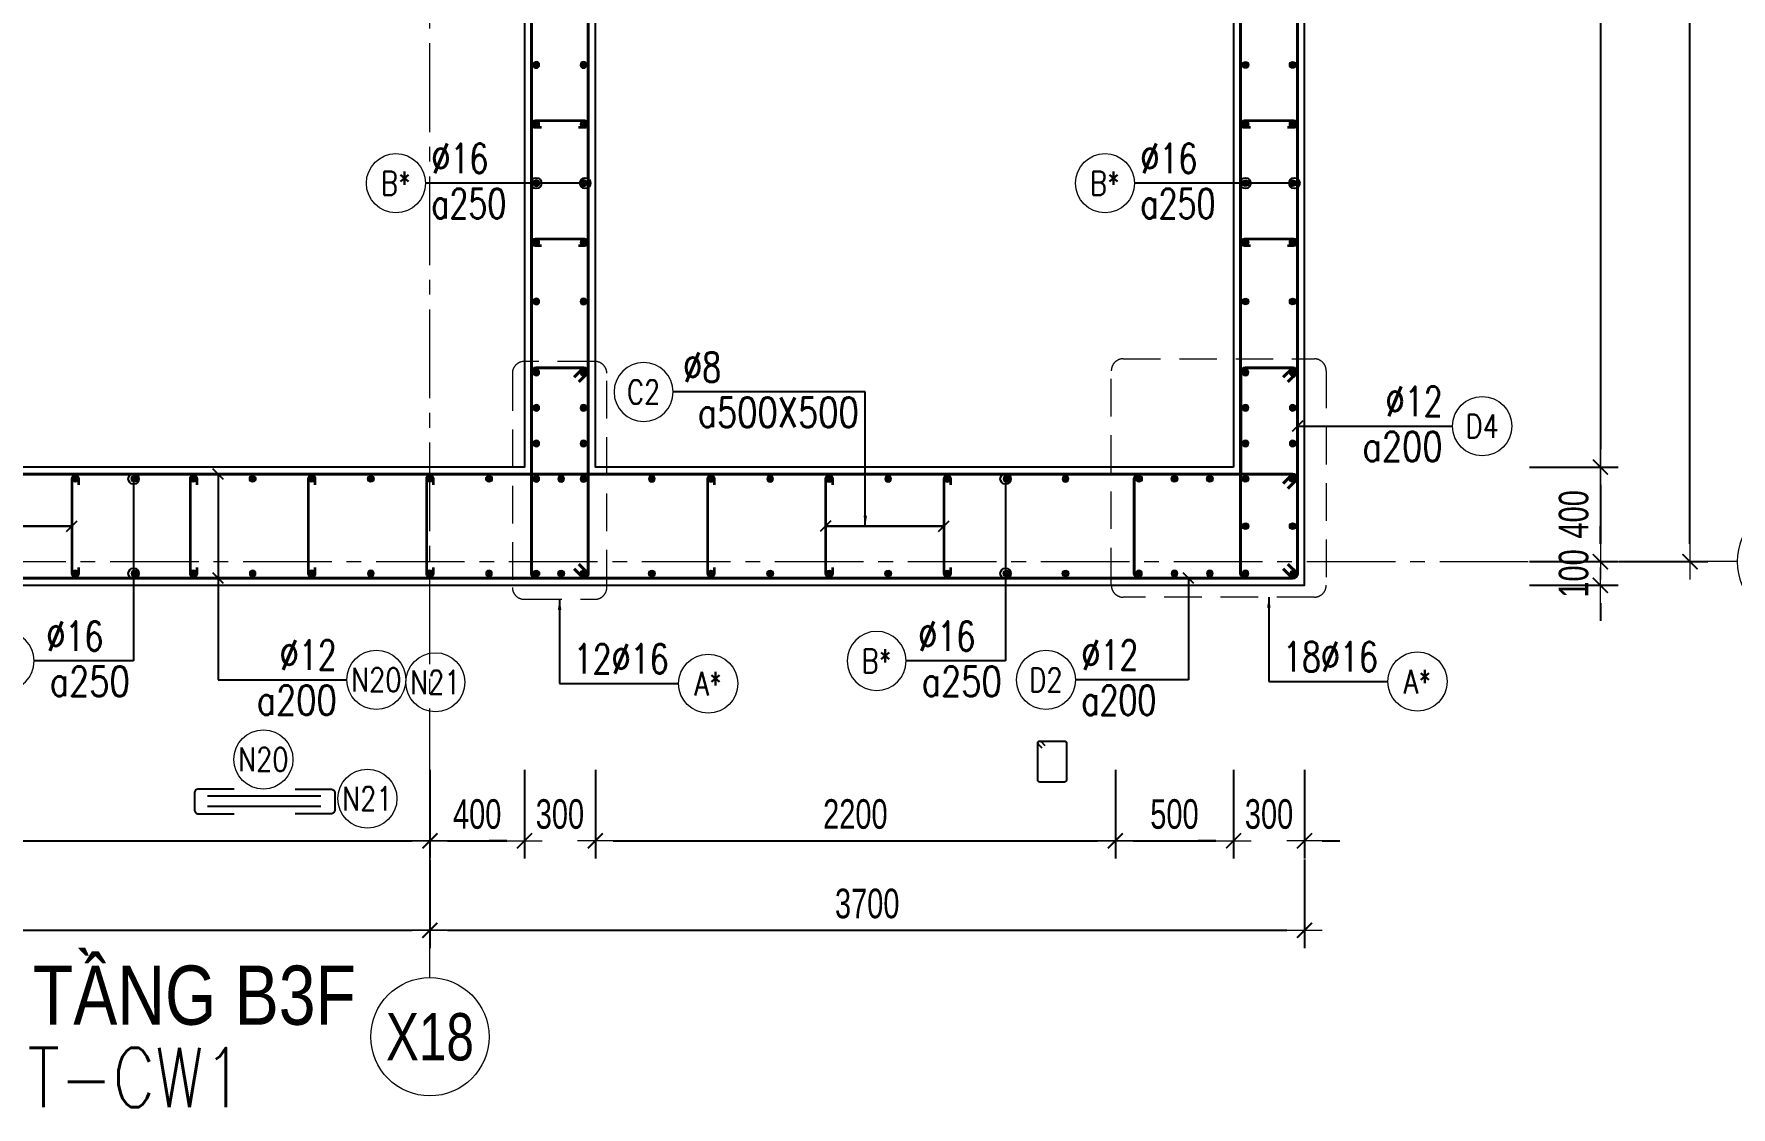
# Model space of a CAD drawing. Header units: millimetres. Extents: x 931337 to 1117500, y 19732 to 157199.
# Drawn here: x 954974 to 962154, y 74337 to 78873 of the extents above; entities that cross this region are included whole.
import ezdxf
from ezdxf.enums import TextEntityAlignment as Align

# ---------------------------------------------------------------- set-up
doc = ezdxf.new("R2010")
doc.units = ezdxf.units.MM
doc.header["$MEASUREMENT"] = 0
for name, pattern in [('HIDDEN', [9.525, 6.35, -3.175]), ('HIDDEN2', [4.7625, 3.175, -1.5875]), ('HT_Dim Grid$0$CENTER2', [1.125, 0.75, -0.125, 0.125, -0.125]), ('HT_Grid$0$CENTER2', [1.125, 0.75, -0.125, 0.125, -0.125])]:
    doc.linetypes.add(name, pattern=pattern)
doc.layers.get('0').update_dxf_attribs({"lineweight": 20})
doc.layers.get('Defpoints').update_dxf_attribs({"color": 151, "lineweight": 9})
doc.layers.add('Hidden', color=9, linetype='HIDDEN')
doc.layers.add('Ligature', color=1, linetype='Continuous')
for name, color, linetype, lineweight in [('HT_Core wall _B3F-B1F$0$NDC_S_WALL', 6, 'Continuous', 25), ('HT_Dim Grid$0$NDC_S_AXIS', 5, 'HT_Dim Grid$0$CENTER2', 13), ('HT_Dim Grid$0$NDC_S_SYMBOL', 1, 'Continuous', 15), ('HT_Dim Grid$0$NDC_S_TEXT SYMBOL', 7, 'Continuous', 20), ('HT_Grid$0$NDC_S_AXIS', 5, 'HT_Grid$0$CENTER2', 13), ('KC-LEADER', 153, 'Continuous', 18), ('KC-THEP', 6, 'Continuous', 40), ('NDC_S_ANNO', 7, 'Continuous', 20), ('NDC_S_DIM', 1, 'Continuous', 15), ('NDC_S_ENG TITLE', 3, 'Continuous', 20), ('NDC_S_HIDDEN', 8, 'HIDDEN2', 13), ('NDC_S_LEADER', 1, 'Continuous', 15), ('NDC_S_REBAR', 4, 'Continuous', 35), ('NDC_S_STIRRUP', 4, 'Continuous', 40), ('NDC_S_TEXT SYMBOL', 7, 'Continuous', 20), ('NDC_S_VN TEXT', 7, 'Continuous', 20), ('NDC_S_VN TITLE', 6, 'Continuous', 35)]:
    doc.layers.add(name, color=color, linetype=linetype, lineweight=lineweight)
doc.styles.add('HT_Dim Grid$0$NDC_ANNO', font='', dxfattribs={"width": 0.8})
doc.styles.add('NDC_ANNO', font='', dxfattribs={"width": 0.8})
doc.styles.add('NDC_DIM', font='', dxfattribs={"width": 0.75})
doc.styles.add('NDC_EN TXT', font='romans.shx', dxfattribs={"width": 0.8})
doc.styles.add('NDC_VIE TXT', font='arial.ttf', dxfattribs={"width": 0.8})
doc.styles.get('HT_Dim Grid$0$NDC_ANNO').set_extended_font_data('Dotum')
doc.styles.get('NDC_ANNO').set_extended_font_data('Dotum')
doc.styles.get('NDC_DIM').set_extended_font_data('Dotum')
doc.dimstyles.new('NDC_dim_30', dxfattribs={"dimscale": 30, "dimtxt": 2.5, "dimasz": 1.5, "dimexe": 1.5, "dimexo": 2.5, "dimgap": 1, "dimtad": 1, "dimdec": 0, "dimzin": 0, "dimdsep": 46, "dimtxsty": 'NDC_DIM', "dimblk": 'DIMMARK', "dimcen": 0.09, "dimdle": 1.2, "dimclrd": 1, "dimclre": 1, "dimclrt": 3, "dimadec": 0, "dimazin": 0, "dimtfac": 1, "dimtdec": 0, "dimtix": 1, "dimtofl": 0, "dimtmove": 0, "dimatfit": 3, "dimfxl": 6, "dimfxlon": 1, "dimtolj": 1, "dimtzin": 0, "dimarcsym": 0})
doc.dimstyles.new('NDC_dim_50', dxfattribs={"dimscale": 50, "dimtxt": 2.5, "dimasz": 1.5, "dimexe": 1.5, "dimexo": 2.5, "dimgap": 1, "dimtad": 1, "dimdec": 0, "dimzin": 0, "dimdsep": 46, "dimtxsty": 'NDC_DIM', "dimblk": 'DIMMARK', "dimcen": 0.09, "dimdle": 1.2, "dimclrd": 1, "dimclre": 1, "dimclrt": 3, "dimadec": 0, "dimazin": 0, "dimtfac": 1, "dimtdec": 0, "dimtix": 1, "dimtofl": 0, "dimtmove": 0, "dimatfit": 3, "dimfxl": 6, "dimfxlon": 1, "dimtolj": 1, "dimtzin": 0, "dimarcsym": 0})

# ---------------------------------------------------------------- blocks, each defined once
blk = doc.blocks.new('THEP')
at = {"layer": 'KC-LEADER', "color": 6}
blk.add_circle((0, 0), 14, dxfattribs=at)
at = {"layer": 'KC-THEP'}
for p, q in [((-14, 0), (14, 0)), ((9.9, 9.9), (-9.9, -9.9)), ((-9.9, 9.9), (9.9, -9.9)), ((0, 14), (0, -14))]:
    blk.add_line(p, q, dxfattribs=at)
blk = doc.blocks.new('DIMMARK')
at = {"layer": 'NDC_S_DIM', "color": 1}
blk.add_line((-1.5, 0), (1, 0), dxfattribs=at)
at = {"layer": 'NDC_S_DIM', "color": 2, "const_width": 0.1}
blk.add_lwpolyline([(-0.424, -0.424), (0.424, 0.424)], dxfattribs=at)
blk = doc.blocks.new('*U11')
blk.add_circle((-2.5, 0), 2.5)
at = {"layer": 'NDC_S_VN TEXT', "color": 3, "style": 'NDC_EN TXT', "width": 0.75}
for tag, p in [('DK1', (0.5, 0.85)), ('KC1', (0.5, -2.97))]:
    blk.add_attdef(tag, p, '', height=2.5, dxfattribs=at)
at = {"layer": 'NDC_S_VN TEXT', "color": 7, "style": 'NDC_EN TXT', "width": 0.8}
blk.add_attdef('SH2', text='', height=2, dxfattribs=at).set_placement((-2.5, 0), align=Align.MIDDLE)
blk = doc.blocks.new('*U10')
blk.add_circle((2.5, 0), 2.5)
at = {"layer": 'NDC_S_VN TEXT', "color": 3, "style": 'NDC_EN TXT'}
for tag, width, p in [('DK2', 0.75, (-0.85, 0.85)), ('KC2', 0.8, (-0.85, -2.97))]:
    blk.add_attdef(tag, text='', height=2.5, dxfattribs=dict(at, width=width)).set_placement(p, align=Align.RIGHT)
at = {"layer": 'NDC_S_VN TEXT', "color": 7, "style": 'NDC_EN TXT', "width": 0.8}
blk.add_attdef('SH3', text='', height=2, dxfattribs=at).set_placement((2.5, 0), align=Align.MIDDLE)
blk = doc.blocks.new('*U9')
blk.add_circle((2.5, 0), 2.5)
at = {"layer": 'NDC_S_VN TEXT', "color": 3, "style": 'NDC_EN TXT', "width": 0.75}
blk.add_attdef('DK2', text='', height=2.5, dxfattribs=at).set_placement((-0.85, 0.85), align=Align.RIGHT)
at = {"layer": 'NDC_S_VN TEXT', "color": 7, "style": 'NDC_EN TXT', "width": 0.8}
blk.add_attdef('SH3', text='', height=2, dxfattribs=at).set_placement((2.5, 0), align=Align.MIDDLE)
blk = doc.blocks.new('A$C7BC65A55')
at = {"layer": 'Ligature'}
for p, q in [((-15.2, 372, 0), (-15.2, 38.5, 0)), ((15.2, 372, 0), (15.2, 38.5, 0))]:
    blk.add_line(p, q, dxfattribs=at)
for points in [[(-36.2, 296.5), (-36.2, 400.9, -0.414214), (-24, 413.1), (24, 413.1, -0.414214), (36.2, 400.9), (36.2, 296.5)], [(-36.2, 116.5), (-36.2, 12.2, 0.414214), (-24, 0), (24, 0, 0.414214), (36.2, 12.2), (36.2, 116.5)]]:
    blk.add_lwpolyline(points, format="xyb", dxfattribs=at)
blk = doc.blocks.new('*D649')
at = {"layer": 'Defpoints', "color": 0, "transparency": 16777216}
for p in [(956649.2, 77124), (952799.2, 76624), (956649.2, 75462)]:
    blk.add_point(p, dxfattribs=at)
at = {"layer": 'NDC_S_DIM', "color": 1, "lineweight": -2, "transparency": 16777216}
for p, q in [((952799.2, 75762), (952799.2, 75387)), ((956649.2, 75762), (956649.2, 75387)), ((952874.2, 75462), (956574.2, 75462))]:
    blk.add_line(p, q, dxfattribs=at)
at = {"layer": 'NDC_S_DIM', "color": 1, "lineweight": -2, "transparency": 16777216, "xscale": 75, "yscale": 75, "zscale": 75, "rotation": 180}
blk.add_blockref('DIMMARK', (952799.2, 75462), dxfattribs=at)
at = {"layer": 'NDC_S_DIM', "color": 1, "lineweight": -2, "transparency": 16777216, "xscale": 75, "yscale": 75, "zscale": 75}
blk.add_blockref('DIMMARK', (956649.2, 75462), dxfattribs=at)
at = {"layer": 'NDC_S_DIM', "color": 3, "transparency": 16777216, "insert": (954724.2, 75574.6), "char_height": 125, "attachment_point": 5, "style": 'NDC_DIM'}
blk.add_mtext('\\A1;3850', dxfattribs=at)
blk = doc.blocks.new('*D650')
at = {"layer": 'Defpoints', "color": 0, "transparency": 16777216}
for p in [(957049.2, 77124), (957349.2, 77124), (957349.2, 75462)]:
    blk.add_point(p, dxfattribs=at)
at = {"layer": 'NDC_S_DIM', "color": 1, "lineweight": -2, "transparency": 16777216}
for p, q in [((957049.2, 75762), (957049.2, 75387)), ((957349.2, 75762), (957349.2, 75387)), ((956974.2, 75462), (956899.2, 75462)), ((957424.2, 75462), (957499.2, 75462))]:
    blk.add_line(p, q, dxfattribs=at)
at = {"layer": 'NDC_S_DIM', "color": 1, "lineweight": -2, "transparency": 16777216, "xscale": 75, "yscale": 75, "zscale": 75}
blk.add_blockref('DIMMARK', (957049.2, 75462), dxfattribs=at)
at = {"layer": 'NDC_S_DIM', "color": 1, "lineweight": -2, "transparency": 16777216, "xscale": 75, "yscale": 75, "zscale": 75, "rotation": 180}
blk.add_blockref('DIMMARK', (957349.2, 75462), dxfattribs=at)
at = {"layer": 'NDC_S_DIM', "color": 3, "transparency": 16777216, "insert": (957199.2, 75574.6), "char_height": 125, "attachment_point": 5, "style": 'NDC_DIM'}
blk.add_mtext('\\A1;300', dxfattribs=at)
blk = doc.blocks.new('*D651')
at = {"layer": 'Defpoints', "color": 0, "transparency": 16777216}
for p in [(957349.2, 77124), (959549, 76746.3), (959549, 75462)]:
    blk.add_point(p, dxfattribs=at)
at = {"layer": 'NDC_S_DIM', "color": 1, "lineweight": -2, "transparency": 16777216}
for p, q in [((957349.2, 75762), (957349.2, 75387)), ((959549, 75762), (959549, 75387)), ((957424.2, 75462), (959474, 75462))]:
    blk.add_line(p, q, dxfattribs=at)
at = {"layer": 'NDC_S_DIM', "color": 1, "lineweight": -2, "transparency": 16777216, "xscale": 75, "yscale": 75, "zscale": 75, "rotation": 180}
blk.add_blockref('DIMMARK', (957349.2, 75462), dxfattribs=at)
at = {"layer": 'NDC_S_DIM', "color": 1, "lineweight": -2, "transparency": 16777216, "xscale": 75, "yscale": 75, "zscale": 75}
blk.add_blockref('DIMMARK', (959549, 75462), dxfattribs=at)
at = {"layer": 'NDC_S_DIM', "color": 3, "transparency": 16777216, "insert": (958449.1, 75574.6), "char_height": 125, "attachment_point": 5, "style": 'NDC_DIM'}
blk.add_mtext('\\A1;2200', dxfattribs=at)
blk = doc.blocks.new('*D652')
at = {"layer": 'Defpoints', "color": 0, "transparency": 16777216}
for p in [(960049.2, 77124), (959549, 76746.3), (960049.2, 75462)]:
    blk.add_point(p, dxfattribs=at)
at = {"layer": 'NDC_S_DIM', "color": 1, "lineweight": -2, "transparency": 16777216}
for p, q in [((959549, 75762), (959549, 75387)), ((960049.2, 75762), (960049.2, 75387)), ((959624, 75462), (959974.2, 75462))]:
    blk.add_line(p, q, dxfattribs=at)
at = {"layer": 'NDC_S_DIM', "color": 1, "lineweight": -2, "transparency": 16777216, "xscale": 75, "yscale": 75, "zscale": 75, "rotation": 180}
blk.add_blockref('DIMMARK', (959549, 75462), dxfattribs=at)
at = {"layer": 'NDC_S_DIM', "color": 1, "lineweight": -2, "transparency": 16777216, "xscale": 75, "yscale": 75, "zscale": 75}
blk.add_blockref('DIMMARK', (960049.2, 75462), dxfattribs=at)
at = {"layer": 'NDC_S_DIM', "color": 3, "transparency": 16777216, "insert": (959799.1, 75574.6), "char_height": 125, "attachment_point": 5, "style": 'NDC_DIM'}
blk.add_mtext('\\A1;500', dxfattribs=at)
blk = doc.blocks.new('*D653')
at = {"layer": 'Defpoints', "color": 0, "transparency": 16777216}
for p in [(960049.2, 77124), (960349.2, 76624), (960349.2, 75462)]:
    blk.add_point(p, dxfattribs=at)
at = {"layer": 'NDC_S_DIM', "color": 1, "lineweight": -2, "transparency": 16777216}
for p, q in [((960049.2, 75762), (960049.2, 75387)), ((960349.2, 75762), (960349.2, 75387)), ((959974.2, 75462), (959899.2, 75462)), ((960424.2, 75462), (960499.2, 75462))]:
    blk.add_line(p, q, dxfattribs=at)
at = {"layer": 'NDC_S_DIM', "color": 1, "lineweight": -2, "transparency": 16777216, "xscale": 75, "yscale": 75, "zscale": 75}
blk.add_blockref('DIMMARK', (960049.2, 75462), dxfattribs=at)
at = {"layer": 'NDC_S_DIM', "color": 1, "lineweight": -2, "transparency": 16777216, "xscale": 75, "yscale": 75, "zscale": 75, "rotation": 180}
blk.add_blockref('DIMMARK', (960349.2, 75462), dxfattribs=at)
at = {"layer": 'NDC_S_DIM', "color": 3, "transparency": 16777216, "insert": (960199.2, 75574.6), "char_height": 125, "attachment_point": 5, "style": 'NDC_DIM'}
blk.add_mtext('\\A1;300', dxfattribs=at)
blk = doc.blocks.new('*D654')
at = {"layer": 'Defpoints', "color": 0, "transparency": 16777216}
for p in [(947849.2, 76624), (956649.2, 76642.3), (956649.2, 75083.7)]:
    blk.add_point(p, dxfattribs=at)
at = {"layer": 'NDC_S_DIM', "color": 1, "lineweight": -2, "transparency": 16777216}
for p, q in [((947849.2, 75383.7), (947849.2, 75008.7)), ((956649.2, 75383.7), (956649.2, 75008.7)), ((947924.2, 75083.7), (956574.2, 75083.7))]:
    blk.add_line(p, q, dxfattribs=at)
at = {"layer": 'NDC_S_DIM', "color": 1, "lineweight": -2, "transparency": 16777216, "xscale": 75, "yscale": 75, "zscale": 75, "rotation": 180}
blk.add_blockref('DIMMARK', (947849.2, 75083.7), dxfattribs=at)
at = {"layer": 'NDC_S_DIM', "color": 1, "lineweight": -2, "transparency": 16777216, "xscale": 75, "yscale": 75, "zscale": 75}
blk.add_blockref('DIMMARK', (956649.2, 75083.7), dxfattribs=at)
at = {"layer": 'NDC_S_DIM', "color": 3, "transparency": 16777216, "insert": (952249.2, 75196.3), "char_height": 125, "attachment_point": 5, "style": 'NDC_DIM'}
blk.add_mtext('\\A1;8800', dxfattribs=at)
blk = doc.blocks.new('*D660')
at = {"layer": 'Defpoints', "color": 0, "transparency": 16777216}
for p in [(960349.2, 85642.3), (961980.1, 85642.3), (960349.2, 76642.3)]:
    blk.add_point(p, dxfattribs=at)
at = {"layer": 'NDC_S_DIM', "color": 1, "lineweight": -2, "transparency": 16777216}
for p, q in [((961680.1, 85642.3), (962055.1, 85642.3)), ((961980.1, 76717.3), (961980.1, 85567.3)), ((961680.1, 76642.3), (962055.1, 76642.3))]:
    blk.add_line(p, q, dxfattribs=at)
at = {"layer": 'NDC_S_DIM', "color": 1, "lineweight": -2, "transparency": 16777216, "xscale": 75, "yscale": 75, "zscale": 75}
for p, rotation in [((961980.1, 85642.3), 90), ((961980.1, 76642.3), 270)]:
    blk.add_blockref('DIMMARK', p, dxfattribs=dict(at, rotation=rotation))
at = {"layer": 'NDC_S_DIM', "color": 3, "transparency": 16777216, "insert": (961867.5, 81142.3), "char_height": 125, "attachment_point": 5, "rotation": 90, "style": 'NDC_DIM'}
blk.add_mtext('\\A1;9000', dxfattribs=at)
blk = doc.blocks.new('Drawing name_symbol')
at = {"layer": 'NDC_S_ENG TITLE', "style": 'NDC_EN TXT', "width": 0.8}
blk.add_attdef('SECTDET1', text='', height=5, dxfattribs=at).set_placement((0, 1.01), align=Align.CENTER)
at = {"layer": 'NDC_S_TEXT SYMBOL', "lineweight": 25, "style": 'NDC_ANNO', "width": 0.8}
blk.add_attdef('SSCALE', text='', height=2.5, dxfattribs=at).set_placement((0, -4), align=Align.CENTER)
at = {"layer": 'NDC_S_VN TITLE', "style": 'NDC_VIE TXT', "width": 0.8}
blk.add_attdef('SECTDET2', text='', height=5, dxfattribs=at).set_placement((0, 7.97), align=Align.CENTER)
blk = doc.blocks.new('*U93')
at = {"layer": 'HT_Dim Grid$0$NDC_S_SYMBOL'}
blk.add_line((5, 0), (9, 0), dxfattribs=at)
blk.add_circle((0, 0), 5, dxfattribs=at)
at = {"layer": 'HT_Dim Grid$0$NDC_S_TEXT SYMBOL', "color": 7, "style": 'HT_Dim Grid$0$NDC_ANNO', "width": 0.8}
blk.add_attdef('GRID', text='', height=4, rotation=270, dxfattribs=at).set_placement((0, 0), align=Align.MIDDLE)
blk = doc.blocks.new('*D625')
at = {"layer": 'Defpoints', "color": 0, "ltscale": 200, "transparency": 16777216}
for p in [(960049.2, 82442.3), (960049.2, 77042.3), (961601, 77042.3)]:
    blk.add_point(p, dxfattribs=at)
at = {"layer": 'NDC_S_DIM', "color": 1, "lineweight": -2, "ltscale": 200, "transparency": 16777216}
for p, q in [((961301, 82442.3), (961676, 82442.3)), ((961601, 82367.3), (961601, 77117.3)), ((961301, 77042.3), (961676, 77042.3))]:
    blk.add_line(p, q, dxfattribs=at)
at = {"layer": 'NDC_S_DIM', "color": 1, "lineweight": -2, "ltscale": 200, "transparency": 16777216, "xscale": 75, "yscale": 75, "zscale": 75}
for p, rotation in [((961601, 82442.3), 90), ((961601, 77042.3), 270)]:
    blk.add_blockref('DIMMARK', p, dxfattribs=dict(at, rotation=rotation))
at = {"layer": 'NDC_S_DIM', "color": 3, "ltscale": 200, "transparency": 16777216, "insert": (961488.4, 79742.3), "char_height": 125, "attachment_point": 5, "rotation": 90, "style": 'NDC_DIM'}
blk.add_mtext('\\A1;5400', dxfattribs=at)
blk = doc.blocks.new('*D626')
at = {"layer": 'Defpoints', "color": 0, "ltscale": 200, "transparency": 16777216}
for p in [(960049.2, 77042.3), (960049.2, 76642.3), (961601, 76642.3)]:
    blk.add_point(p, dxfattribs=at)
at = {"layer": 'NDC_S_DIM', "color": 1, "lineweight": -2, "ltscale": 200, "transparency": 16777216}
for p, q in [((961301, 77042.3), (961676, 77042.3)), ((961601, 76967.3), (961601, 76717.3)), ((961301, 76642.3), (961676, 76642.3))]:
    blk.add_line(p, q, dxfattribs=at)
at = {"layer": 'NDC_S_DIM', "color": 1, "lineweight": -2, "ltscale": 200, "transparency": 16777216, "xscale": 75, "yscale": 75, "zscale": 75}
for p, rotation in [((961601, 77042.3), 90), ((961601, 76642.3), 270)]:
    blk.add_blockref('DIMMARK', p, dxfattribs=dict(at, rotation=rotation))
at = {"layer": 'NDC_S_DIM', "color": 3, "ltscale": 200, "transparency": 16777216, "insert": (961488.4, 76842.3), "char_height": 125, "attachment_point": 5, "rotation": 90, "style": 'NDC_DIM'}
blk.add_mtext('\\A1;400', dxfattribs=at)
blk = doc.blocks.new('*D627')
at = {"layer": 'Defpoints', "color": 0, "ltscale": 200, "transparency": 16777216}
for p in [(960049.2, 76642.3), (960049.2, 76542.3), (961601, 76542.3)]:
    blk.add_point(p, dxfattribs=at)
at = {"layer": 'NDC_S_DIM', "color": 1, "lineweight": -2, "ltscale": 200, "transparency": 16777216}
for p, q in [((961601, 76717.3), (961601, 76792.3)), ((961301, 76642.3), (961676, 76642.3)), ((961301, 76542.3), (961676, 76542.3)), ((961601, 76467.3), (961601, 76392.3))]:
    blk.add_line(p, q, dxfattribs=at)
at = {"layer": 'NDC_S_DIM', "color": 1, "lineweight": -2, "ltscale": 200, "transparency": 16777216, "xscale": 75, "yscale": 75, "zscale": 75}
for p, rotation in [((961601, 76642.3), 270), ((961601, 76542.3), 90)]:
    blk.add_blockref('DIMMARK', p, dxfattribs=dict(at, rotation=rotation))
at = {"layer": 'NDC_S_DIM', "color": 3, "ltscale": 200, "transparency": 16777216, "insert": (961488.4, 76592.3), "char_height": 125, "attachment_point": 5, "rotation": 90, "style": 'NDC_DIM'}
blk.add_mtext('\\A1;100', dxfattribs=at)
blk = doc.blocks.new('*U92')
at = {"layer": 'HT_Dim Grid$0$NDC_S_SYMBOL'}
blk.add_line((0, 5), (0, 9), dxfattribs=at)
blk.add_circle((0, 0), 5, dxfattribs=at)
at = {"layer": 'HT_Dim Grid$0$NDC_S_TEXT SYMBOL', "color": 7, "style": 'HT_Dim Grid$0$NDC_ANNO', "width": 0.8}
blk.add_attdef('GRID', text='', height=4, dxfattribs=at).set_placement((0, 0), align=Align.MIDDLE)
blk = doc.blocks.new('*D631')
at = {"layer": 'Defpoints', "color": 0, "ltscale": 200, "transparency": 16777216}
for p in [(956649.2, 76642.3), (960349.2, 76542.3), (960349.2, 75083.7)]:
    blk.add_point(p, dxfattribs=at)
at = {"layer": 'NDC_S_DIM', "color": 1, "lineweight": -2, "ltscale": 200, "transparency": 16777216}
for p, q in [((956649.2, 75383.7), (956649.2, 75008.7)), ((960349.2, 75383.7), (960349.2, 75008.7)), ((956724.2, 75083.7), (960274.2, 75083.7))]:
    blk.add_line(p, q, dxfattribs=at)
at = {"layer": 'NDC_S_DIM', "color": 1, "lineweight": -2, "ltscale": 200, "transparency": 16777216, "xscale": 75, "yscale": 75, "zscale": 75, "rotation": 180}
blk.add_blockref('DIMMARK', (956649.2, 75083.7), dxfattribs=at)
at = {"layer": 'NDC_S_DIM', "color": 1, "lineweight": -2, "ltscale": 200, "transparency": 16777216, "xscale": 75, "yscale": 75, "zscale": 75}
blk.add_blockref('DIMMARK', (960349.2, 75083.7), dxfattribs=at)
at = {"layer": 'NDC_S_DIM', "color": 3, "ltscale": 200, "transparency": 16777216, "insert": (958499.2, 75196.3), "char_height": 125, "attachment_point": 5, "style": 'NDC_DIM'}
blk.add_mtext('\\A1;3700', dxfattribs=at)
blk = doc.blocks.new('*D632')
at = {"layer": 'Defpoints', "color": 0, "ltscale": 200, "transparency": 16777216}
for p in [(956649.2, 77124), (957049.2, 77042.3), (957049.2, 75462)]:
    blk.add_point(p, dxfattribs=at)
at = {"layer": 'NDC_S_DIM', "color": 1, "lineweight": -2, "ltscale": 200, "transparency": 16777216}
for p, q in [((956649.2, 75762), (956649.2, 75387)), ((957049.2, 75762), (957049.2, 75387)), ((956724.2, 75462), (956974.2, 75462))]:
    blk.add_line(p, q, dxfattribs=at)
at = {"layer": 'NDC_S_DIM', "color": 1, "lineweight": -2, "ltscale": 200, "transparency": 16777216, "xscale": 75, "yscale": 75, "zscale": 75, "rotation": 180}
blk.add_blockref('DIMMARK', (956649.2, 75462), dxfattribs=at)
at = {"layer": 'NDC_S_DIM', "color": 1, "lineweight": -2, "ltscale": 200, "transparency": 16777216, "xscale": 75, "yscale": 75, "zscale": 75}
blk.add_blockref('DIMMARK', (957049.2, 75462), dxfattribs=at)
at = {"layer": 'NDC_S_DIM', "color": 3, "ltscale": 200, "transparency": 16777216, "insert": (956849.2, 75574.6), "char_height": 125, "attachment_point": 5, "style": 'NDC_DIM'}
blk.add_mtext('\\A1;400', dxfattribs=at)

msp = doc.modelspace()

# ---------------------------------------------------------------- linework, layer by layer
for centre in [(956672.312, 76132.403), (955944.695, 75806.127), (956384.797, 75640.371)]:
    msp.add_circle(centre, 125)
at = {"layer": 'HT_Core wall _B3F-B1F$0$NDC_S_WALL'}
for points in [[(952749.189, 76542.293), (960349.189, 76542.293), (960349.189, 85742.293), (959249.189, 85742.293), (959249.189, 85242.293), (960049.189, 85242.293), (960049.189, 82742.293), (957349.189, 82742.293), (957349.189, 85242.293), (958149.189, 85242.293), (958149.189, 85742.293), (956099.189, 85742.293), (956099.189, 85242.293), (957049.189, 85242.293), (957049.189, 83342.293), (954249.189, 83342.293)], [(954249.189, 83042.293), (957049.189, 83042.293), (957049.189, 77042.293), (952749.189, 77042.293)]]:
    msp.add_lwpolyline(points, dxfattribs=at)
msp.add_lwpolyline([(960049.189, 77042.293), (957349.189, 77042.293), (957349.189, 82442.293), (960049.189, 82442.293)], close=True, dxfattribs=at)
at = {"layer": 'HT_Grid$0$NDC_S_AXIS', "ltscale": 500}
for p, q in [((956649.189, 75083.722), (956649.189, 87359.836)), ((945733.645, 76642.293), (961980.099, 76642.293))]:
    msp.add_line(p, q, dxfattribs=at)
at = {"layer": 'Ligature'}
msp.add_lwpolyline([(959239.294, 75853.84), (959223.328, 75869.806, -0.66817864), (959229.101, 75883.744), (959333.73, 75883.744, -0.41421356), (959341.895, 75875.579), (959341.895, 75718.471, -0.41421356), (959333.73, 75710.307), (959229.101, 75710.307, -0.41421356), (959220.936, 75718.471), (959220.936, 75875.579, -0.66817864), (959234.874, 75881.352), (959250.84, 75865.386)], format="xyb", dxfattribs=at)
at = {"layer": 'NDC_S_HIDDEN', "ltscale": 50}
for points in [[(957048.028, 76483.388), (957347.629, 76483.388, 0.41421356), (957397.629, 76533.388), (957397.629, 77438.613, 0.41421356), (957347.629, 77488.613), (957048.028, 77488.613, 0.41421356), (956998.028, 77438.613), (956998.028, 76533.388, 0.41421356)], [(960390.998, 76492.293), (959581.953, 76492.293, -0.41421356), (959531.953, 76542.293), (959531.953, 77449.753, -0.41421356), (959581.953, 77499.753), (960390.998, 77499.753, -0.41421356), (960440.998, 77449.753), (960440.998, 76542.293, -0.41421356)]]:
    msp.add_lwpolyline(points, format="xyb", close=True, dxfattribs=at)
at = {"layer": 'NDC_S_REBAR'}
for points in [[(957120.727, 78477.293), (957095.727, 78477.293, -1), (957095.727, 78507.293), (957302.751, 78507.293, -1), (957302.751, 78477.293), (957277.751, 78477.293)], [(960120.727, 78477.293), (960095.727, 78477.293, -1), (960095.727, 78507.293), (960302.751, 78507.293, -1), (960302.751, 78477.293), (960277.751, 78477.293)], [(957120.727, 77977.293), (957095.727, 77977.293, -1), (957095.727, 78007.293), (957302.751, 78007.293, -1), (957302.751, 77977.293), (957277.751, 77977.293)], [(960120.727, 77977.293), (960095.727, 77977.293, -1), (960095.727, 78007.293), (960302.751, 78007.293, -1), (960302.751, 77977.293), (960277.751, 77977.293)], [(955164.189, 76967.293), (955164.189, 76992.293, 1), (955134.189, 76992.293), (955134.189, 76592.293, 1), (955164.189, 76592.293), (955164.189, 76617.293)], [(955664.189, 76967.293), (955664.189, 76992.293, 1), (955634.189, 76992.293), (955634.189, 76592.293, 1), (955664.189, 76592.293), (955664.189, 76617.293)], [(956164.189, 76967.293), (956164.189, 76992.293, 1), (956134.189, 76992.293), (956134.189, 76592.293, 1), (956164.189, 76592.293), (956164.189, 76617.293)], [(956664.189, 76967.293), (956664.189, 76992.293, 1), (956634.189, 76992.293), (956634.189, 76592.293, 1), (956664.189, 76592.293), (956664.189, 76617.293)], [(957853.185, 76967.293), (957853.185, 76992.293, 1), (957823.185, 76992.293), (957823.185, 76592.293, 1), (957853.185, 76592.293), (957853.185, 76617.293)], [(958353.185, 76967.293), (958353.185, 76992.293, 1), (958323.185, 76992.293), (958323.185, 76592.293, 1), (958353.185, 76592.293), (958353.185, 76617.293)], [(958853.185, 76967.293), (958853.185, 76992.293, 1), (958823.185, 76992.293), (958823.185, 76592.293, 1), (958853.185, 76592.293), (958853.185, 76617.293)]]:
    msp.add_lwpolyline(points, format="xyb", dxfattribs=at)
at = {"layer": 'NDC_S_STIRRUP'}
for points in [[(957279.189, 76632.293), (957319.189, 76592.293, -0.41421356), (957299.189, 76572.293), (957099.189, 76572.293, -0.41421356), (957079.189, 76592.293), (957079.189, 85692.293, -0.41421356), (957099.189, 85712.293), (957299.189, 85712.293, -0.41421356), (957319.189, 85692.293), (957319.189, 76592.293, -0.41421356), (957299.189, 76572.293), (957259.189, 76612.293)], [(960279.189, 76632.293), (960319.189, 76592.293, -0.41421356), (960299.189, 76572.293), (960099.189, 76572.293, -0.41421356), (960079.189, 76592.293), (960079.189, 85692.293, -0.41421356), (960099.189, 85712.293), (960299.189, 85712.293, -0.41421356), (960319.189, 85692.293), (960319.189, 76592.293, -0.41421356), (960299.189, 76572.293), (960259.189, 76612.293)], [(957279.3, 77402.293), (957319.3, 77442.293, 0.41421356), (957299.3, 77462.293), (957099.3, 77462.293, 0.41421356), (957079.3, 77442.293), (957079.189, 76592.293, 0.41421356), (957099.189, 76572.293), (957299.189, 76572.293, 0.41421356), (957319.189, 76592.293), (957319.3, 77442.293, 0.41421356), (957299.3, 77462.293), (957259.3, 77422.293)], [(960279.3, 77402.293), (960319.3, 77442.293, 0.41421356), (960299.3, 77462.293), (960099.3, 77462.293, 0.41421356), (960079.3, 77442.293), (960079.189, 76592.293, 0.41421356), (960099.189, 76572.293), (960299.189, 76572.293, 0.41421356), (960319.189, 76592.293), (960319.3, 77442.293, 0.41421356), (960299.3, 77462.293), (960259.3, 77422.293)], [(960259.189, 76972.293), (960299.189, 77012.293, -0.41421356), (960319.189, 76992.293), (960319.189, 76592.293, -0.41421356), (960299.189, 76572.293), (952849.189, 76572.293, -0.41421356), (952829.189, 76592.293), (952829.189, 76992.293, -0.41421356), (952849.189, 77012.293), (960299.189, 77012.293, -0.41421356), (960319.189, 76992.293), (960279.189, 76952.293)], [(960259.189, 76972.293), (960299.189, 77012.293, -0.41421356), (960319.189, 76992.293), (960319.189, 76592.293, -0.41421356), (960299.189, 76572.293), (959649.189, 76572.293, -0.41421356), (959629.189, 76592.293), (959629.189, 76992.293, -0.41421356), (959649.189, 77012.293), (960299.189, 77012.293, -0.41421356), (960319.189, 76992.293), (960279.189, 76952.293)]]:
    msp.add_lwpolyline(points, format="xyb", dxfattribs=at)

# ---------------------------------------------------------------- block references
at = {"layer": 'Hidden', "xscale": 1.44, "yscale": 1.44, "zscale": 1.44, "rotation": 270}
msp.add_blockref('A$C7BC65A55', (955652.584, 75628.602, 0.03), dxfattribs=at)
at = {"layer": 'HT_Dim Grid$0$NDC_S_AXIS'}
ref = msp.add_blockref('*U93', (962430.099, 76642.293), dxfattribs=dict(at, xscale=-50, yscale=50, zscale=50))
ref.add_attrib('GRID', 'Y3', dxfattribs={"layer": 'HT_Dim Grid$0$NDC_S_TEXT SYMBOL', "color": 7, "height": 200, "style": 'HT_Dim Grid$0$NDC_ANNO', "width": 0.8}).set_placement((962430.099, 76642.293), align=Align.MIDDLE)
at = {"layer": 'HT_Dim Grid$0$NDC_S_AXIS', "xscale": 50, "yscale": 50, "zscale": 50}
msp.add_blockref('*U92', (956649.189, 74633.722), dxfattribs=at).add_auto_attribs({'GRID': 'X18'})
at = {"layer": 'KC-THEP', "xscale": -1}
for p, rotation in [((957099.3, 78742.293), 350.3314355636191), ((957299.3, 78742.293), 350.3314355636191), ((957099.3, 78492.293), 350.3314355636191), ((957299.3, 78492.293), 350.3314355636191), ((957099.3, 78242.293), 350.3314355636191), ((957299.3, 78242.293), 350.3314355636191), ((957099.3, 77992.293), 350.3314355636191), ((957299.3, 77992.293), 350.3314355636191), ((957099.3, 77742.293), 350.3314355636191), ((957299.3, 77742.293), 350.3314355636191), ((957099.3, 77442.293), 350.3314355636191), ((957299.3, 77442.293), 350.3314355636191), ((960099.3, 77442.293), 350.3314355636191), ((960299.3, 77442.293), 350.3314355636191), ((957099.3, 77292.293), 350.3314355636191), ((957299.3, 77292.293), 350.3314355636191), ((960099.3, 77292.293), 350.3314355636191), ((960299.3, 77292.293), 350.3314355636191), ((957099.3, 77142.293), 350.3314355636191), ((957299.3, 77142.293), 350.3314355636191), ((960099.3, 77142.293), 350.3314355636191), ((960299.3, 77142.293), 350.3314355636191), ((957099.3, 76992.293), 350.3314355636191), ((957204.292, 76992.293), 350.3314355636191), ((957299.3, 76992.293), 350.3314355636191), ((957588.185, 76992.293), 350.3314355636191), ((957838.185, 76992.293), 350.3314355636191), ((958088.185, 76992.293), 350.3314355636191), ((958338.185, 76992.293), 350.3314355636191), ((958588.185, 76992.293), 350.3314355636191), ((958838.185, 76992.293), 350.3314355636191), ((959088.185, 76992.293), 350.3314355636191), ((959338.185, 76992.293), 350.3314355636191), ((955149.189, 76592.293), 170.331435563619), ((955399.189, 76592.293), 170.331435563619), ((955649.189, 76592.293), 170.331435563619), ((955899.189, 76592.293), 170.331435563619), ((956149.189, 76592.293), 170.331435563619), ((956399.189, 76592.293), 170.331435563619), ((956649.189, 76592.293), 170.331435563619), ((956899.189, 76592.293), 170.331435563619), ((959649.189, 76592.293), 170.331435563619), ((959799.189, 76592.293), 170.331435563619), ((959949.189, 76592.293), 170.331435563619), ((960099.189, 76592.293), 170.331435563619)]:
    msp.add_blockref('THEP', p, dxfattribs=dict(at, rotation=rotation))
at = {"layer": 'KC-THEP'}
for p, rotation in [((960099.189, 78742.293), 9.668564436380926), ((960299.189, 78742.293), 9.668564436380926), ((960099.189, 78492.293), 9.668564436380926), ((960299.189, 78492.293), 9.668564436380926), ((960099.189, 78242.293), 9.668564436380926), ((960299.189, 78242.293), 9.668564436380926), ((960099.189, 77992.293), 9.668564436380926), ((960299.189, 77992.293), 9.668564436380926), ((960099.189, 77742.293), 9.668564436380926), ((960299.189, 77742.293), 9.668564436380926), ((955149.189, 76992.293), 9.668564436380946), ((955399.189, 76992.293), 9.668564436380946), ((955649.189, 76992.293), 9.668564436380946), ((955899.189, 76992.293), 9.668564436380946), ((956149.189, 76992.293), 9.668564436380946), ((956399.189, 76992.293), 9.668564436380946), ((956649.189, 76992.293), 9.668564436380946), ((956899.189, 76992.293), 9.668564436380946), ((959649.189, 76992.293), 9.66856443638095), ((959799.189, 76992.293), 9.66856443638095), ((959949.189, 76992.293), 9.66856443638095), ((960099.189, 76992.293), 9.668564436380926), ((960299.189, 76992.293), 9.668564436380926), ((960099.189, 76792.293), 9.668564436380946), ((960299.189, 76792.293), 9.668564436380946), ((957099.3, 76592.293), 189.6685644363809), ((957204.292, 76592.293), 189.6685644363809), ((957299.3, 76592.293), 189.6685644363809), ((957588.185, 76592.293), 189.6685644363809), ((957838.185, 76592.293), 189.6685644363809), ((958088.185, 76592.293), 189.6685644363809), ((958338.185, 76592.293), 189.6685644363809), ((958588.185, 76592.293), 189.6685644363809), ((958838.185, 76592.293), 189.6685644363809), ((959088.185, 76592.293), 189.6685644363809), ((959338.185, 76592.293), 189.6685644363809), ((960302.701, 76592.293), 9.668564436380946)]:
    msp.add_blockref('THEP', p, dxfattribs=dict(at, rotation=rotation))
at = {"layer": 'NDC_S_ANNO'}
ref = msp.add_blockref('Drawing name_symbol', (953759.27, 74285.996), dxfattribs=dict(at, xscale=50, yscale=50, zscale=50))
ref.add_attrib('SECTDET1', 'DETAIL OF CORE WALL HT-CW1', dxfattribs={"layer": 'NDC_S_ENG TITLE', "height": 250, "style": 'NDC_EN TXT', "width": 0.8}).set_placement((953759.27, 74336.559), align=Align.CENTER)
ref.add_attrib('SECTDET2', 'CHI TIẾT LÕI VÁCH HT-CW1 TẦNG B3F', dxfattribs={"layer": 'NDC_S_VN TITLE', "height": 250, "style": 'NDC_VIE TXT', "width": 0.8}).set_placement((953759.27, 74684.528), align=Align.CENTER)
at = {"layer": 'NDC_S_VN TEXT', "xscale": 50, "yscale": 50, "zscale": 50}
for name, p, values in [('*U11', (956630.353, 78242.293), {'SH2': 'B*', 'DK1': '%%C16', 'KC1': 'a250'}), ('*U11', (959630.353, 78242.293), {'SH2': 'B*', 'DK1': '%%C16', 'KC1': 'a250'}), ('*U10', (960975.943, 77215.154), {'SH3': 'D4', 'DK2': '%%C12', 'KC2': 'a200'}), ('*U10', (956297.59, 76142.741), {'SH3': 'N20', 'DK2': '%%C12', 'KC2': 'a200'}), ('*U9', (957701.556, 76126.482), {'SH3': 'A*', 'DK2': '12%%C16'}), ('*U11', (959380.563, 76142.483), {'SH2': 'D2', 'DK1': '%%C12', 'KC1': 'a200'}), ('*U9', (960702.168, 76135.388), {'SH3': 'A*', 'DK2': '18%%C16'})]:
    msp.add_blockref(name, p, dxfattribs=at).add_auto_attribs(values)
at = {"layer": 'NDC_S_VN TEXT'}
ref = msp.add_blockref('*U10', (957678.16, 77359.635), dxfattribs=dict(at, xscale=-50, yscale=50, zscale=50))
ref.add_attrib('SH3', 'C2', dxfattribs={"color": 7, "height": 100, "style": 'NDC_EN TXT', "width": 0.8}).set_placement((957553.16, 77359.635), align=Align.MIDDLE)
ref.add_attrib('DK2', '%%c8', dxfattribs={"color": 3, "height": 125, "style": 'NDC_EN TXT', "width": 0.75}).set_placement((957881.374, 77401.911), align=Align.RIGHT)
ref.add_attrib('KC2', 'a500X500', dxfattribs={"color": 3, "height": 125, "style": 'NDC_EN TXT', "width": 0.8}).set_placement((958463.517, 77211.008), align=Align.RIGHT)
ref = msp.add_blockref('*U10', (954975.065, 76222.581), dxfattribs=dict(at, xscale=-50, yscale=50, zscale=50))
ref.add_attrib('SH3', 'B*', dxfattribs={"color": 7, "height": 100, "style": 'NDC_EN TXT', "width": 0.8}).set_placement((954850.065, 76222.581), align=Align.MIDDLE)
ref.add_attrib('DK2', '%%C16', dxfattribs={"color": 3, "height": 125, "style": 'NDC_EN TXT', "width": 0.75}).set_placement((955267.565, 76264.856), align=Align.RIGHT)
ref.add_attrib('KC2', 'a250', dxfattribs={"color": 3, "height": 125, "style": 'NDC_EN TXT', "width": 0.8}).set_placement((955379.47, 76073.953), align=Align.RIGHT)
ref = msp.add_blockref('*U10', (958664.061, 76222.581), dxfattribs=dict(at, xscale=-50, yscale=50, zscale=50))
ref.add_attrib('SH3', 'B*', dxfattribs={"color": 7, "height": 100, "style": 'NDC_EN TXT', "width": 0.8}).set_placement((958539.061, 76222.581), align=Align.MIDDLE)
ref.add_attrib('DK2', '%%C16', dxfattribs={"color": 3, "height": 125, "style": 'NDC_EN TXT', "width": 0.75}).set_placement((958956.561, 76264.856), align=Align.RIGHT)
ref.add_attrib('KC2', 'a250', dxfattribs={"color": 3, "height": 125, "style": 'NDC_EN TXT', "width": 0.8}).set_placement((959068.466, 76073.953), align=Align.RIGHT)

# ---------------------------------------------------------------- texts
at = {"layer": 'NDC_S_VN TEXT', "color": 7, "style": 'NDC_EN TXT', "width": 0.8}
for tag, p in [('N21', (956672.312, 76132.403)), ('N20', (955944.695, 75806.127)), ('N21', (956384.797, 75640.371))]:
    msp.add_attdef(tag, text='3', height=100, dxfattribs=at).set_placement(p, align=Align.MIDDLE)

# ---------------------------------------------------------------- dimensions: what is measured, and where the dimension line sits
at = {"layer": 'NDC_S_DIM'}
dim = msp.add_linear_dim(base=(961980.099, 85642.293), p1=(960349.189, 76642.293), p2=(960349.189, 85642.293), angle=90, dimstyle='NDC_dim_50', dxfattribs=at)
dim.commit()
dim.dimension.update_dxf_attribs({"geometry": '*D660', "text_midpoint": (961867.514, 81142.293)})
at = {"layer": 'NDC_S_DIM', "ltscale": 200}
for base, p1, p2, picture, middle in [((961600.988, 77042.293), (960049.189, 82442.293), (960049.189, 77042.293), '*D625', (961488.403, 79742.293)), ((961600.988, 76642.293), (960049.189, 77042.293), (960049.189, 76642.293), '*D626', (961488.403, 76842.293)), ((961600.988, 76542.293), (960049.189, 76642.293), (960049.189, 76542.293), '*D627', (961488.403, 76592.293))]:
    dim = msp.add_linear_dim(base=base, p1=p1, p2=p2, angle=90, dimstyle='NDC_dim_50', override={"dimtmove": 1}, dxfattribs=at)
    dim.commit()
    dim.dimension.update_dxf_attribs({"geometry": picture, "text_midpoint": middle})
at = {"layer": 'NDC_S_DIM'}
for base, p1, p2, picture, middle in [((956649.189, 75461.994), (952799.189, 76623.988), (956649.189, 77123.988), '*D649', (954724.189, 75574.579)), ((957349.189, 75461.994), (957049.189, 77123.988), (957349.189, 77123.988), '*D650', (957199.189, 75574.579)), ((959548.953, 75461.994), (957349.189, 77123.988), (959548.953, 76746.271), '*D651', (958449.071, 75574.579)), ((960049.189, 75461.994), (959548.953, 76746.271), (960049.189, 77123.988), '*D652', (959799.071, 75574.579)), ((960349.189, 75461.994), (960049.189, 77123.988), (960349.189, 76623.988), '*D653', (960199.189, 75574.579))]:
    dim = msp.add_linear_dim(base=base, p1=p1, p2=p2, dimstyle='NDC_dim_50', override={"dimtmove": 1}, dxfattribs=at)
    dim.commit()
    dim.dimension.update_dxf_attribs({"geometry": picture, "text_midpoint": middle})
at = {"layer": 'NDC_S_DIM', "ltscale": 200}
for base, p1, p2, picture, middle in [((957049.189, 75461.994), (956649.189, 77123.988), (957049.189, 77042.293), '*D632', (956849.189, 75574.579)), ((960349.189, 75083.722), (956649.189, 76642.293), (960349.189, 76542.293), '*D631', (958499.189, 75196.307))]:
    dim = msp.add_linear_dim(base=base, p1=p1, p2=p2, dimstyle='NDC_dim_50', override={"dimtmove": 1}, dxfattribs=at)
    dim.commit()
    dim.dimension.update_dxf_attribs({"geometry": picture, "text_midpoint": middle})
at = {"layer": 'NDC_S_DIM'}
dim = msp.add_linear_dim(base=(956649.189, 75083.722), p1=(947849.189, 76623.988), p2=(956649.189, 76642.293), dimstyle='NDC_dim_50', dxfattribs=at)
dim.commit()
dim.dimension.update_dxf_attribs({"geometry": '*D654', "text_midpoint": (952249.189, 75196.307)})

# ---------------------------------------------------------------- leaders
at = {"layer": 'NDC_S_LEADER'}
for points, override in [([(957306.324, 78242.293), (956630.353, 78242.293)], {"dimtad": 0, "dimldrblk": 'Origin'}), ([(957099.3, 78242.293), (956630.353, 78242.293)], {"dimtad": 0, "dimldrblk": 'Origin'}), ([(960306.324, 78242.293), (959630.353, 78242.293)], {"dimtad": 0, "dimldrblk": 'Origin'}), ([(960099.3, 78242.293), (959630.353, 78242.293)], {"dimtad": 0, "dimldrblk": 'Origin'}), ([(958491.057, 76792.293), (958491.057, 77359.635), (957678.16, 77359.635)], {"dimgap": 1, "dimtad": 0}), ([(960319.189, 77215.154), (960975.943, 77215.154)], {"dimtad": 0, "dimldrblk": 'Oblique'}), ([(955395.677, 76992.293), (955395.677, 76222.4), (954975.066, 76222.4)], {"dimgap": 1, "dimtad": 0, "dimldrblk": 'Origin'}), ([(955752.851, 77012.293), (955752.851, 76142.56), (956297.589, 76142.56)], {"dimtad": 0, "dimldrblk": 'Oblique'}), ([(959084.673, 76992.293), (959084.673, 76222.4), (958664.061, 76222.4)], {"dimgap": 1, "dimtad": 0, "dimldrblk": 'Origin'}), ([(954634.189, 76792.293), (955134.189, 76792.293)], {"dimtad": 0, "dimldrblk": 'Oblique'}), ([(955134.189, 76792.293), (954634.189, 76792.293)], {"dimtad": 0, "dimldrblk": 'Oblique'}), ([(958323.185, 76792.293), (958823.185, 76792.293)], {"dimtad": 0, "dimldrblk": 'Oblique'}), ([(958823.185, 76792.293), (958323.185, 76792.293)], {"dimtad": 0, "dimldrblk": 'Oblique'}), ([(955395.677, 76592.293), (955395.677, 76222.4), (954975.066, 76222.4)], {"dimgap": 1, "dimtad": 0, "dimldrblk": 'Origin'}), ([(959084.673, 76592.293), (959084.673, 76222.4), (958664.061, 76222.4)], {"dimgap": 1, "dimtad": 0, "dimldrblk": 'Origin'}), ([(955752.851, 76572.293), (955752.851, 76142.56), (956297.589, 76142.56)], {"dimtad": 0, "dimldrblk": 'Oblique'}), ([(959859.025, 76572.293), (959859.025, 76142.483), (959380.563, 76142.483)], {"dimtad": 0, "dimldrblk": 'Oblique'}), ([(957197.828, 76483.388), (957197.828, 76126.482), (957701.556, 76126.482)], {"dimtad": 0}), ([(960198.441, 76492.293), (960198.441, 76135.388), (960702.168, 76135.388)], {"dimtad": 0})]:
    msp.add_leader(points, dimstyle='NDC_dim_30', override=override, dxfattribs=at)

doc.saveas('drawing.dxf')
